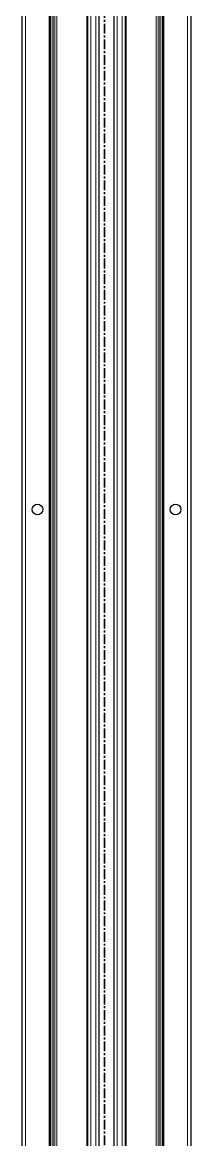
# Model space of a CAD drawing. Header units: millimetres. Extents: x -199 to 1181, y -1371 to 1507.
# Drawn here: x 594 to 703, y 64 to 789 of the extents above; entities that cross this region are included whole.
import ezdxf

# ---------------------------------------------------------------- set-up
doc = ezdxf.new("R2010")
doc.units = ezdxf.units.MM
doc.linetypes.add('CENTER', pattern=[10.16, 6.35, -1.27, 1.27, -1.27])

msp = doc.modelspace()

# ---------------------------------------------------------------- linework, layer by layer
at = {"color": 7, "linetype": 'CENTER', "lineweight": 35}
msp.add_line((647.53, 1499.09), (647.53, -1103.67), dxfattribs=at)
at = {"color": 7, "linetype": 'Continuous', "lineweight": 25}
for p, q in [((594.1, -851.79), (594.1, 1247.21)), ((613.89, 1247.21), (613.89, -851.79)), ((613.93, 1247.21), (613.93, -851.79)), ((636.6, -851.79), (636.6, 1247.21)), ((643.8, 1247.21), (643.8, -851.79)), ((653.8, -851.79), (653.8, 1247.21)), ((661, 1247.21), (661, -851.79)), ((683.67, -851.79), (683.67, 1247.21)), ((683.71, -851.79), (683.71, 1247.21)), ((703.5, 1247.21), (703.5, -851.79)), ((612.1, 773.46), (612.1, 821.96)), ((685.5, 821.96), (685.5, 773.46)), ((612.16, 773.35), (612.1, 773.46)), ((612.1, 773.46), (612.1, 771.96)), ((612.1, 771.96), (612.16, 772.06)), ((612.1, 723.46), (612.1, 771.96)), ((612.16, 772.06), (612.16, 773.35)), ((685.5, 773.46), (685.44, 773.35)), ((685.44, 773.35), (685.44, 772.06)), ((685.44, 772.06), (685.5, 771.96)), ((685.5, 771.96), (685.5, 773.46)), ((685.5, 771.96), (685.5, 723.46)), ((612.16, 723.35), (612.1, 723.46)), ((612.1, 723.46), (612.1, 721.96)), ((612.1, 721.96), (612.16, 722.06)), ((612.1, 673.46), (612.1, 721.96)), ((612.16, 722.06), (612.16, 723.35)), ((685.5, 723.46), (685.44, 723.35)), ((685.44, 723.35), (685.44, 722.06)), ((685.44, 722.06), (685.5, 721.96)), ((685.5, 721.96), (685.5, 723.46)), ((685.5, 721.96), (685.5, 673.46)), ((612.16, 673.35), (612.1, 673.46)), ((612.1, 673.46), (612.1, 671.96)), ((612.1, 671.96), (612.16, 672.06)), ((612.1, 623.46), (612.1, 671.96)), ((612.16, 672.06), (612.16, 673.35)), ((685.5, 673.46), (685.44, 673.35)), ((685.44, 673.35), (685.44, 672.06)), ((685.44, 672.06), (685.5, 671.96)), ((685.5, 671.96), (685.5, 673.46)), ((685.5, 671.96), (685.5, 623.46)), ((612.16, 623.35), (612.1, 623.46)), ((612.1, 623.46), (612.1, 621.96)), ((612.1, 621.96), (612.16, 622.06)), ((612.1, 573.46), (612.1, 621.96)), ((612.16, 622.06), (612.16, 623.35)), ((685.5, 623.46), (685.44, 623.35)), ((685.44, 623.35), (685.44, 622.06)), ((685.44, 622.06), (685.5, 621.96)), ((685.5, 621.96), (685.5, 623.46)), ((685.5, 621.96), (685.5, 573.46)), ((612.16, 573.35), (612.1, 573.46)), ((612.1, 573.46), (612.1, 571.96)), ((612.16, 572.06), (612.16, 573.35)), ((685.5, 573.46), (685.44, 573.35)), ((685.44, 573.35), (685.44, 572.06)), ((685.5, 571.96), (685.5, 573.46)), ((612.1, 571.96), (612.16, 572.06)), ((612.1, 523.46), (612.1, 571.96)), ((685.44, 572.06), (685.5, 571.96)), ((685.5, 571.96), (685.5, 523.46)), ((612.16, 523.35), (612.1, 523.46)), ((612.1, 523.46), (612.1, 521.96)), ((612.1, 521.96), (612.16, 522.06)), ((612.16, 522.06), (612.16, 523.35)), ((685.5, 523.46), (685.44, 523.35)), ((685.44, 523.35), (685.44, 522.06)), ((685.44, 522.06), (685.5, 521.96)), ((685.5, 521.96), (685.5, 523.46)), ((612.1, 473.46), (612.1, 521.96)), ((685.5, 521.96), (685.5, 473.46)), ((612.16, 473.35), (612.1, 473.46)), ((612.1, 473.46), (612.1, 471.96)), ((612.1, 471.96), (612.16, 472.06)), ((612.1, 423.46), (612.1, 471.96)), ((612.16, 472.06), (612.16, 473.35)), ((685.5, 473.46), (685.44, 473.35)), ((685.44, 473.35), (685.44, 472.06)), ((685.44, 472.06), (685.5, 471.96)), ((685.5, 471.96), (685.5, 473.46)), ((685.5, 471.96), (685.5, 423.46)), ((612.16, 423.35), (612.1, 423.46)), ((612.1, 423.46), (612.1, 421.96)), ((612.1, 421.96), (612.16, 422.06)), ((612.1, 373.46), (612.1, 421.96)), ((612.16, 422.06), (612.16, 423.35)), ((685.5, 423.46), (685.44, 423.35)), ((685.44, 423.35), (685.44, 422.06)), ((685.44, 422.06), (685.5, 421.96)), ((685.5, 421.96), (685.5, 423.46)), ((685.5, 421.96), (685.5, 373.46)), ((612.16, 373.35), (612.1, 373.46)), ((612.1, 373.46), (612.1, 371.96)), ((612.1, 371.96), (612.16, 372.06)), ((612.1, 323.46), (612.1, 371.96)), ((612.16, 372.06), (612.16, 373.35)), ((685.5, 373.46), (685.44, 373.35)), ((685.44, 373.35), (685.44, 372.06)), ((685.44, 372.06), (685.5, 371.96)), ((685.5, 371.96), (685.5, 373.46)), ((685.5, 371.96), (685.5, 323.46)), ((612.16, 323.35), (612.1, 323.46)), ((612.1, 323.46), (612.1, 321.96)), ((612.1, 321.96), (612.16, 322.06)), ((612.1, 273.46), (612.1, 321.96)), ((612.16, 322.06), (612.16, 323.35)), ((685.5, 323.46), (685.44, 323.35)), ((685.44, 323.35), (685.44, 322.06)), ((685.44, 322.06), (685.5, 321.96)), ((685.5, 321.96), (685.5, 323.46)), ((685.5, 321.96), (685.5, 273.46)), ((612.16, 273.35), (612.1, 273.46)), ((612.1, 273.46), (612.1, 271.96)), ((612.1, 271.96), (612.16, 272.06)), ((612.1, 223.46), (612.1, 271.96)), ((612.16, 272.06), (612.16, 273.35)), ((685.5, 273.46), (685.44, 273.35)), ((685.44, 273.35), (685.44, 272.06)), ((685.44, 272.06), (685.5, 271.96)), ((685.5, 271.96), (685.5, 273.46)), ((685.5, 271.96), (685.5, 223.46)), ((612.16, 223.35), (612.1, 223.46)), ((612.1, 223.46), (612.1, 221.96)), ((612.1, 221.96), (612.16, 222.06)), ((612.1, 173.46), (612.1, 221.96)), ((612.16, 222.06), (612.16, 223.35)), ((685.5, 223.46), (685.44, 223.35)), ((685.44, 223.35), (685.44, 222.06)), ((685.44, 222.06), (685.5, 221.96)), ((685.5, 221.96), (685.5, 223.46)), ((685.5, 221.96), (685.5, 173.46)), ((612.16, 173.35), (612.1, 173.46)), ((612.1, 173.46), (612.1, 171.96)), ((612.1, 171.96), (612.16, 172.06)), ((612.1, 123.46), (612.1, 171.96)), ((612.16, 172.06), (612.16, 173.35)), ((685.5, 173.46), (685.44, 173.35)), ((685.44, 173.35), (685.44, 172.06)), ((685.44, 172.06), (685.5, 171.96)), ((685.5, 171.96), (685.5, 173.46)), ((685.5, 171.96), (685.5, 123.46)), ((612.16, 123.35), (612.1, 123.46)), ((612.1, 123.46), (612.1, 121.96)), ((612.16, 122.06), (612.16, 123.35)), ((685.5, 123.46), (685.44, 123.35)), ((685.44, 123.35), (685.44, 122.06)), ((685.5, 121.96), (685.5, 123.46)), ((612.1, 121.96), (612.16, 122.06)), ((612.1, 73.46), (612.1, 121.96)), ((685.44, 122.06), (685.5, 121.96)), ((685.5, 121.96), (685.5, 73.46)), ((612.16, 73.35), (612.1, 73.46)), ((612.1, 73.46), (612.1, 71.96)), ((612.16, 72.06), (612.16, 73.35)), ((685.5, 73.46), (685.44, 73.35)), ((685.44, 73.35), (685.44, 72.06)), ((685.5, 71.96), (685.5, 73.46)), ((612.1, 71.96), (612.16, 72.06)), ((612.1, 23.46), (612.1, 71.96)), ((685.44, 72.06), (685.5, 71.96)), ((685.5, 71.96), (685.5, 23.46))]:
    msp.add_line(p, q, dxfattribs=at)
at = {"color": 8, "linetype": 'Continuous', "lineweight": 18}
for p, q in [((596.1, 1247.21), (596.1, -851.79)), ((611.45, -851.79), (611.45, 1247.21)), ((612.69, 1247.21), (612.69, -851.79)), ((615.13, -851.79), (615.13, 1247.21)), ((616.55, 1247.21), (616.55, -851.79)), ((635.95, -851.79), (635.95, 1247.21)), ((638.6, 1247.21), (638.6, -851.79)), ((641.8, -851.79), (641.8, 1247.21)), ((655.8, 1247.21), (655.8, -851.79)), ((659, -851.79), (659, 1247.21)), ((661.65, 1247.21), (661.65, -851.79)), ((681.05, -851.79), (681.05, 1247.21)), ((682.47, 1247.21), (682.47, -851.79)), ((684.91, -851.79), (684.91, 1247.21)), ((686.15, 1247.21), (686.15, -851.79)), ((701.5, -851.79), (701.5, 1247.21))]:
    msp.add_line(p, q, dxfattribs=at)
at = {"color": 7, "linetype": 'Continuous', "lineweight": 25}
for centre in [(603.95, 472.71), (693.65, 472.71)]:
    msp.add_circle(centre, 3.5, dxfattribs=at)

doc.saveas('drawing.dxf')
